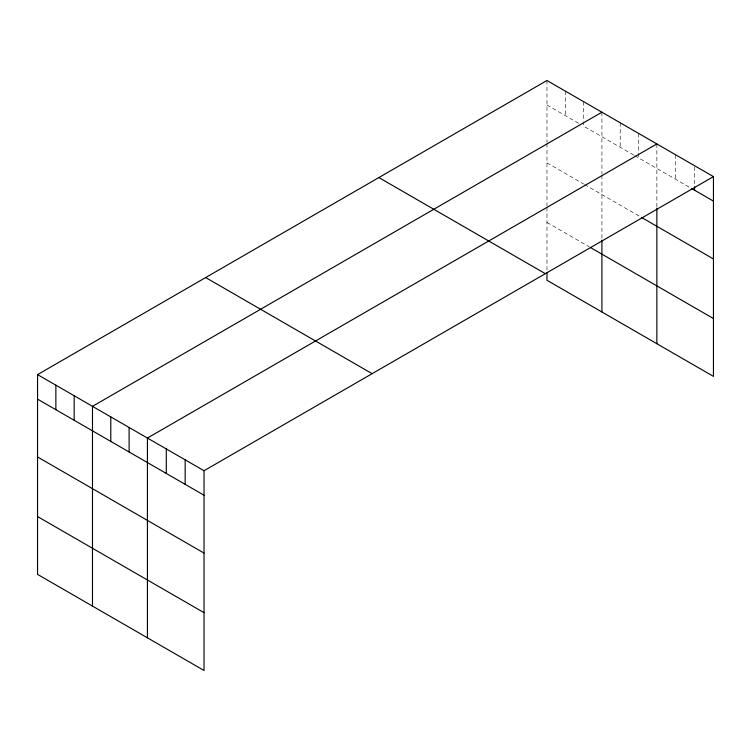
<?xml version="1.0" encoding="UTF-8"?>
<svg xmlns="http://www.w3.org/2000/svg" width="751" height="751" viewBox="0 0 751 751"><rect width="100%" height="100%" fill="white"/><g stroke="black" fill="none" stroke-linecap="round" stroke-linejoin="round"><path stroke-width="0.56" stroke-dasharray="3.75 2.82" d="M546.972 105.009L578.786 123.371M633.722 155.091L583.602 126.159L583.602 122.657M634.679 155.645L690.61 187.938M546.972 162.845L583.602 183.995M584.569 184.549L640.462 216.823M546.972 222.437L589.385 246.919M694.581 166.891L694.581 185.563M675.712 154.828L675.712 179.339M656.853 143.939L656.853 207.004M638.538 133.368L638.538 157.87M620.223 122.789L620.223 147.299M601.917 112.218L601.917 174.148M601.917 175.283L601.917 238.959M583.602 101.648L583.602 121.484M565.287 91.078L565.287 115.579M546.972 80.507L546.972 142.437M546.972 143.563L546.972 206.074M546.972 207.248L546.972 270.06"/><path stroke-width="1.13" d="M37.55 374.618L204.028 470.727L204.028 670.493L37.55 574.384L37.55 374.618L546.972 80.507L713.45 176.616L713.45 376.382L546.972 280.273L546.972 272.331M601.917 112.218L92.486 406.338L92.486 606.104M656.853 143.939L147.421 438.049L147.421 637.815M204.028 470.727L713.45 176.616M691.605 188.51L713.45 201.118M641.429 217.377L713.45 258.954M590.352 247.473L713.45 318.546M378.87 177.565L545.339 273.674M205.661 277.56L372.13 373.669M37.55 399.128L204.028 495.238M37.55 456.965L204.028 553.074M37.55 516.547L204.028 612.666M694.581 186.727L694.581 190.228M656.853 208.14L656.853 343.705M601.917 240.132L601.917 311.984M185.159 459.837L185.159 484.348M166.29 448.948L166.29 473.449M129.106 427.479L129.106 451.989M110.801 416.908L110.801 441.41M74.171 395.758L74.171 420.269M55.865 385.188L55.865 409.699"/></g></svg>
